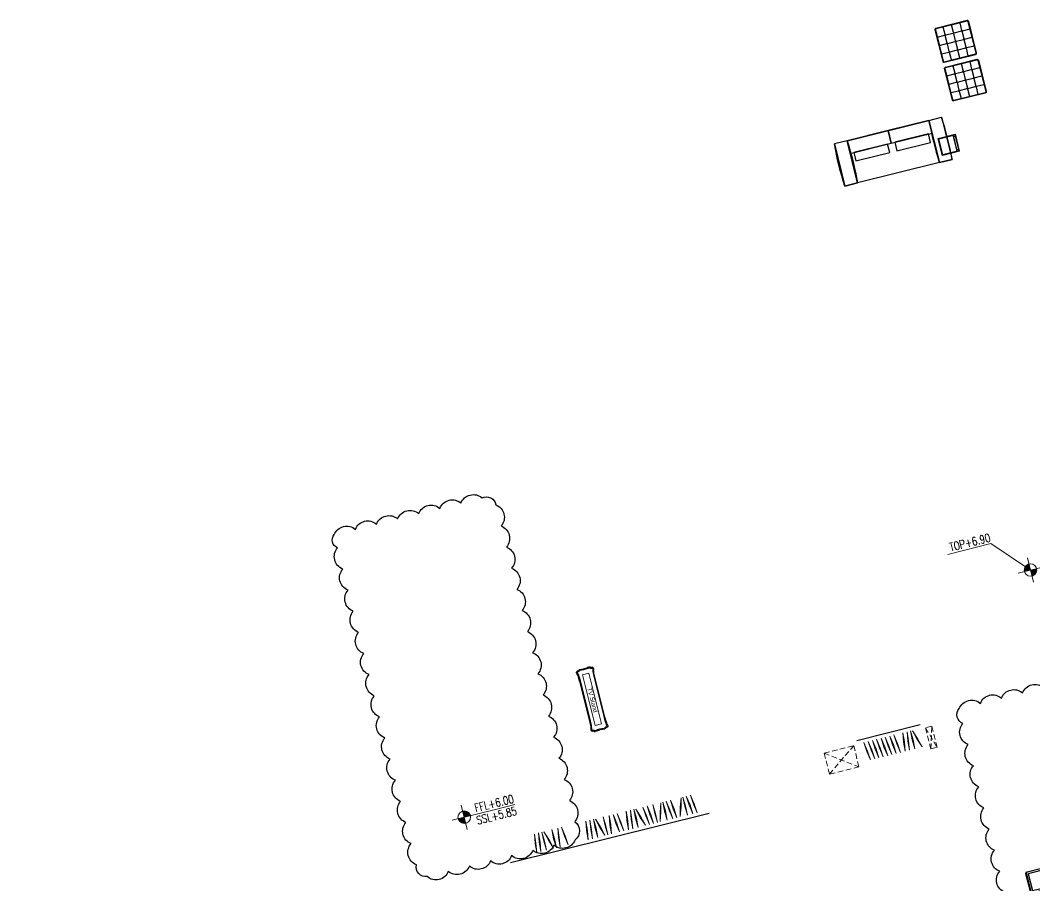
# Model space of a CAD drawing. Header units: inches. Extents: x -12478 to 399182, y -16583 to 525552.
# Drawn here: x 241968 to 265274, y 495213 to 515092 of the extents above; entities that cross this region are included whole.
import ezdxf
from ezdxf.enums import TextEntityAlignment as Align

# ---------------------------------------------------------------- set-up
doc = ezdxf.new("R2010")
doc.units = ezdxf.units.IN
doc.header["$LTSCALE"] = 1000
doc.header["$MEASUREMENT"] = 0
doc.linetypes.add('HIDDEN2', pattern=[0.1875, 0.125, -0.0625])
doc.layers.add('A-CLOUDS', color=1, linetype='Continuous')
doc.layers.add('A-FURN', color=253, linetype='Continuous')
for name, color, linetype, lineweight in [('A-FLOR-LEVL', 4, 'Continuous', 18), ('A-SHAFT', 252, 'HIDDEN2', 18), ('CQ Furniture', 190, 'Continuous', 0)]:
    doc.layers.add(name, color=color, linetype=linetype, lineweight=lineweight)
doc.styles.add('9999-DIM-SPC', font='simplex.shx', dxfattribs={"width": 0.75})
doc.styles.get("Standard").update_dxf_attribs({"font": 'arial.ttf'})
doc.dimstyles.new('0100-D-SPC', dxfattribs={"dimscale": 100, "dimtxt": 2, "dimasz": 2, "dimexe": 1, "dimexo": 2, "dimgap": 1, "dimtad": 1, "dimrnd": 0.05, "dimzin": 1, "dimdsep": 46, "dimtxsty": '9999-DIM-SPC', "dimblk": 'OBLIQUE', "dimcen": 2, "dimdle": 1, "dimclrd": 256, "dimclre": 252, "dimclrt": 256, "dimazin": 2, "dimtfac": 1, "dimtofl": 0, "dimtmove": 0, "dimatfit": 3, "dimfxl": 0.1, "dimtolj": 1, "dimtzin": 0, "dimlwd": 0, "dimlwe": 0, "dimarcsym": 0})

# ---------------------------------------------------------------- blocks, each defined once
blk = doc.blocks.new('_Oblique')
at = {"color": 0, "linetype": 'ByBlock', "lineweight": -2}
blk.add_line((-0.5, -0.5), (0.5, 0.5), dxfattribs=at)
blk = doc.blocks.new('pouf 80x80-flat-1')
at = {"layer": 'A-FURN'}
for p, q in [((-45199, 66988), (-45199, 66808)), ((-44999, 66988), (-44999, 66808)), ((-44999, 66988), (-44999, 66808)), ((-44799, 66988), (-44799, 66808)), ((-45389, 66798), (-45209, 66798)), ((-45199, 66788), (-45199, 66608)), ((-45189, 66798), (-45009, 66798)), ((-44999, 66788), (-44999, 66783)), ((-44999, 66788), (-44999, 66608)), ((-44989, 66798), (-44809, 66798)), ((-44799, 66788), (-44799, 66608)), ((-44789, 66798), (-44609, 66798)), ((-45389, 66598), (-45209, 66598)), ((-45199, 66588), (-45199, 66408)), ((-45189, 66598), (-45009, 66598)), ((-44999, 66588), (-44999, 66408)), ((-44989, 66598), (-44809, 66598)), ((-44799, 66588), (-44799, 66408)), ((-44789, 66598), (-44609, 66598)), ((-45389, 66398), (-45209, 66398)), ((-45199, 66388), (-45199, 66208)), ((-45189, 66398), (-45009, 66398)), ((-44999, 66388), (-44999, 66208)), ((-44989, 66398), (-44809, 66398)), ((-44799, 66388), (-44799, 66208)), ((-44789, 66398), (-44609, 66398))]:
    blk.add_line(p, q, dxfattribs=at)
blk.add_lwpolyline([(-44629, 66998, -0.414214), (-44599, 66968), (-44599, 66228, -0.414214), (-44629, 66198), (-45369, 66198, -0.414214), (-45399, 66228), (-45399, 66968, -0.414214), (-45369, 66998), (-44629, 66998)], format="xyb", dxfattribs=at)
blk.add_lwpolyline([(-44629, 66988, -0.414214), (-44609, 66968), (-44609, 66228, -0.414214), (-44629, 66208), (-45369, 66208, -0.414214), (-45389, 66228), (-45389, 66968, -0.414214), (-45369, 66988)], format="xyb", close=True, dxfattribs=at)
for centre in [(-45199, 66798), (-44999, 66798), (-44799, 66798), (-45199, 66598), (-44999, 66598), (-44799, 66598), (-45199, 66398), (-44999, 66398), (-44799, 66398)]:
    blk.add_circle(centre, 10, dxfattribs=at)
blk = doc.blocks.new('pouf 80x80-flat-2')
at = {"layer": 'A-FURN'}
for p, q in [((-45389, -66398), (-45209, -66398)), ((-45199, -66388), (-45199, -66208)), ((-45199, -66588), (-45199, -66408)), ((-45189, -66398), (-45009, -66398)), ((-44999, -66388), (-44999, -66208)), ((-44999, -66588), (-44999, -66408)), ((-44989, -66398), (-44809, -66398)), ((-44799, -66388), (-44799, -66208)), ((-44799, -66588), (-44799, -66408)), ((-44789, -66398), (-44609, -66398)), ((-45389, -66598), (-45209, -66598)), ((-45199, -66788), (-45199, -66608)), ((-45189, -66598), (-45009, -66598)), ((-44999, -66788), (-44999, -66608)), ((-44989, -66598), (-44809, -66598)), ((-44799, -66788), (-44799, -66608)), ((-44789, -66598), (-44609, -66598)), ((-45389, -66798), (-45209, -66798)), ((-45199, -66988), (-45199, -66808)), ((-45189, -66798), (-45009, -66798)), ((-44999, -66788), (-44999, -66783)), ((-44999, -66988), (-44999, -66808)), ((-44999, -66988), (-44999, -66808)), ((-44989, -66798), (-44809, -66798)), ((-44799, -66988), (-44799, -66808)), ((-44789, -66798), (-44609, -66798))]:
    blk.add_line(p, q, dxfattribs=at)
blk.add_lwpolyline([(-44629, -66998, 0.414214), (-44599, -66968), (-44599, -66228, 0.414214), (-44629, -66198), (-45369, -66198, 0.414214), (-45399, -66228), (-45399, -66968, 0.414214), (-45369, -66998), (-44629, -66998)], format="xyb", dxfattribs=at)
blk.add_lwpolyline([(-44629, -66988, 0.414214), (-44609, -66968), (-44609, -66228, 0.414214), (-44629, -66208), (-45369, -66208, 0.414214), (-45389, -66228), (-45389, -66968, 0.414214), (-45369, -66988)], format="xyb", close=True, dxfattribs=at)
for centre in [(-45199, -66398), (-44999, -66398), (-44799, -66398), (-45199, -66598), (-44999, -66598), (-44799, -66598), (-45199, -66798), (-44999, -66798), (-44799, -66798)]:
    blk.add_circle(centre, 10, dxfattribs=at)
blk = doc.blocks.new('TV stand 150-flat-1')
at = {"layer": 'A-FURN'}
for points in [[(-74837, -68720, 0.029935), (-74841, -68586, 0.059698), (-74853, -68533, -0.267883), (-74846, -68493, -0.326289), (-74805, -68483, 0.10094), (-74803, -68482, -0.217815), (-74772, -68462, -0.095151), (-74757, -68463, 0.01482), (-74655, -68471)], [(-74473, -68720, -0.029935), (-74468, -68586, -0.059698), (-74456, -68533, 0.267883), (-74464, -68493, 0.326289), (-74505, -68483, -0.10094), (-74506, -68482, 0.217815), (-74537, -68462, 0.095151), (-74553, -68463, -0.01482), (-74655, -68471)], [(-74837, -69669, -0.029935), (-74841, -69803, -0.059698), (-74853, -69856, 0.267883), (-74846, -69896, 0.326289), (-74805, -69906, -0.10094), (-74803, -69907, 0.217815), (-74772, -69927, 0.095151), (-74757, -69926, -0.01482), (-74655, -69918)], [(-74473, -69669, 0.029935), (-74468, -69803, 0.059698), (-74456, -69856, -0.267883), (-74464, -69896, -0.326289), (-74505, -69906, 0.10094), (-74506, -69907, -0.217815), (-74537, -69927, -0.095151), (-74553, -69926, 0.01482), (-74655, -69918)]]:
    blk.add_lwpolyline(points, format="xyb", dxfattribs=at)
at = {"layer": 'A-FURN', "lineweight": 0}
for points in [[(-74823, -68720, 0.029864), (-74827, -68585, 0.05978), (-74840, -68528, -0.267883), (-74835, -68502, -0.378661), (-74807, -68498, 0.239205), (-74792, -68489, -0.217815), (-74771, -68476, -0.107122), (-74759, -68477, 0.01589), (-74655, -68485)], [(-74817, -68720, 0.029833), (-74821, -68584, 0.059814), (-74834, -68526, -0.267883), (-74831, -68506, -0.409824), (-74808, -68504, 0.263611), (-74787, -68493, -0.217815), (-74770, -68482, -0.113238), (-74760, -68483, 0.016021), (-74655, -68491)], [(-74487, -68720, -0.029864), (-74482, -68585, -0.05978), (-74470, -68528, 0.267883), (-74474, -68502, 0.378661), (-74503, -68498, -0.239205), (-74518, -68489, 0.217815), (-74539, -68476, 0.107122), (-74551, -68477, -0.01589), (-74655, -68485)], [(-74493, -68720, -0.029833), (-74488, -68584, -0.059814), (-74475, -68526, 0.267883), (-74479, -68506, 0.409824), (-74501, -68504, -0.263611), (-74523, -68493, 0.217815), (-74540, -68482, 0.113238), (-74549, -68483, -0.016021), (-74655, -68491)], [(-74823, -69669, -0.029864), (-74827, -69804, -0.05978), (-74840, -69861, 0.267883), (-74835, -69887, 0.378661), (-74807, -69891, -0.239205), (-74792, -69900, 0.217815), (-74771, -69913, 0.107122), (-74759, -69912, -0.01589), (-74655, -69904)], [(-74817, -69669, -0.029833), (-74821, -69805, -0.059814), (-74834, -69863, 0.267883), (-74831, -69883, 0.409824), (-74808, -69885, -0.263611), (-74787, -69896, 0.217815), (-74770, -69907, 0.113238), (-74760, -69906, -0.016021), (-74655, -69898)], [(-74493, -69669, 0.029833), (-74488, -69805, 0.059814), (-74475, -69863, -0.267883), (-74479, -69883, -0.409824), (-74501, -69885, 0.263611), (-74523, -69896, -0.217815), (-74540, -69907, -0.113238), (-74549, -69906, 0.016021), (-74655, -69898)], [(-74487, -69669, 0.029864), (-74482, -69804, 0.05978), (-74470, -69861, -0.267883), (-74474, -69887, -0.378661), (-74503, -69891, 0.239205), (-74518, -69900, -0.217815), (-74539, -69913, -0.107122), (-74551, -69912, 0.01589), (-74655, -69904)]]:
    blk.add_lwpolyline(points, format="xyb", dxfattribs=at)
for points in [[(-74837, -68720), (-74837, -69669)], [(-74823, -68720), (-74823, -69669)], [(-74817, -68720), (-74817, -69669)], [(-74734, -68595), (-74584, -68595), (-74584, -69795), (-74734, -69795), (-74734, -68595)], [(-74493, -68720), (-74493, -69669)], [(-74487, -68720), (-74487, -69669)], [(-74473, -68720), (-74473, -69669)]]:
    blk.add_lwpolyline(points, dxfattribs=at)
at = {"layer": 'A-FURN', "lineweight": 0, "insert": (-74704, -68850), "char_height": 100, "width": 728.22, "attachment_point": 7, "rotation": 270}
blk.add_mtext('\\pxqc;TV Stand', dxfattribs=at)
blk = doc.blocks.new('leather sofa 254x100-flat-1')
at = {"layer": 'A-FURN'}
for points in [[(92928, -64833), (92628, -64833), (92628, -65833), (92928, -65833), (92928, -64833, -0.009453), (92928, -64833, -0.034953), (92928, -65833), (92628, -65833, -0.034918), (92628, -64833, -1.22749)], [(94868, -64833), (95168, -64833), (95168, -65833), (94868, -65833), (94868, -64833, 0.009453), (94868, -64833, 0.034953), (94868, -65833), (95168, -65833, 0.034918), (95168, -64833, 1.22749)]]:
    blk.add_lwpolyline(points, format="xyb", dxfattribs=at)
blk.add_lwpolyline([(92928, -65833), (92928, -64833), (94868, -64833), (94868, -65833)], close=True, dxfattribs=at)
for points in [[(92928, -64833), (92928, -65133), (93898, -65133), (93898, -64833), (92928, -64833)], [(93898, -64833), (93898, -65133), (94868, -65133), (94868, -64833), (93898, -64833)], [(93013, -65133), (93013, -65333), (93813, -65333), (93813, -65133), (93013, -65133)], [(93983, -65133), (93983, -65333), (94783, -65333), (94783, -65133), (93983, -65133)]]:
    blk.add_lwpolyline(points, dxfattribs=at)
blk = doc.blocks.new('sofa side3-flat-1')
at = {"layer": 'A-FURN'}
for points in [[(-47237, 160357), (-47237, 159957), (-47637, 159957), (-47637, 160357), (-47237, 160357)], [(-47247, 160347), (-47247, 159967), (-47287, 159967), (-47287, 160347), (-47247, 160347), (-47247, 160307), (-47287, 160307), (-47287, 160007), (-47247, 160007)]]:
    blk.add_lwpolyline(points, dxfattribs=at)
blk.add_lwpolyline([(-47247, 160347), (-47247, 159967), (-47627, 159967), (-47627, 160347)], close=True, dxfattribs=at)
blk = doc.blocks.new('side table 70x50-flat-3')
at = {"layer": 'A-FURN', "ltscale": 5}
for points in [[(52364, -65562), (52054, -65562, -0.414214), (52014, -65522), (52014, -65102, -0.414214), (52054, -65062), (52364, -65062), (52674, -65062, -0.414214), (52714, -65102), (52714, -65522, -0.414214), (52674, -65562)], [(52364, -65552), (52674, -65552, 0.414214), (52704, -65522), (52704, -65102, 0.414214), (52674, -65072), (52364, -65072), (52054, -65072, 0.414214), (52024, -65102), (52024, -65522, 0.414214), (52054, -65552)]]:
    blk.add_lwpolyline(points, format="xyb", close=True, dxfattribs=at)
blk.add_lwpolyline([(52364, -65512), (52664, -65512), (52664, -65112), (52364, -65112), (52064, -65112), (52064, -65512)], close=True, dxfattribs=at)
blk = doc.blocks.new('*U6')
for p, q in [((0, -3), (0, 3)), ((-3, 0), (3, 0))]:
    blk.add_line(p, q)
at = {"color": 252, "const_width": 1.5}
for points in [[(-0.75, 0, -0.414214), (0, 0.75, -1)], [(0, -0.75, 0.414214), (0.75, 0, 1)]]:
    blk.add_lwpolyline(points, format="xyb", dxfattribs=at)
blk.add_circle((0, 0), 1.5)
at = {"insert": (-113.12, 100), "char_height": 200, "attachment_point": 3, "style": '9999-DIM-SPC'}
blk.add_mtext('\\A1;', dxfattribs=at)
at = {"style": '9999-DIM-SPC', "width": 0.75}
blk.add_attdef('0000.00', text='', height=2, dxfattribs=at).set_placement((-3.66, 0.5), align=Align.RIGHT)
blk.add_attdef('X.X.X', text='', height=2, dxfattribs=at).set_placement((-9.01, -0.5), align=Align.TOP_RIGHT)
blk.add_leader([(0, 0), (-7.67, 0), (-12.51, 0)], dimstyle='0100-D-SPC', override={"dimgap": 1, "dimtad": 0, "dimldrblk": 'None'})
blk = doc.blocks.new('*U52')
for p, q in [((0, -3), (0, 3)), ((3, 0), (-3, 0))]:
    blk.add_line(p, q)
at = {"color": 252, "const_width": 1.5}
for points in [[(0, -0.75, -0.414214), (-0.75, 0, -1)], [(0.75, 0, 0.414214), (0, 0.75, 1)]]:
    blk.add_lwpolyline(points, format="xyb", dxfattribs=at)
blk.add_circle((0, 0), 1.5)
at = {"insert": (113.12, 100), "char_height": 200, "attachment_point": 1, "style": '9999-DIM-SPC'}
blk.add_mtext('\\A1;', dxfattribs=at)
at = {"style": '9999-DIM-SPC', "width": 0.75}
blk.add_attdef('0000.00', text='', height=2, dxfattribs=at).set_placement((18.28, -7.31), align=Align.RIGHT)
blk.add_attdef('X.X.X', text='', height=2, dxfattribs=at).set_placement((18.28, -8.31), align=Align.TOP_RIGHT)
blk.add_leader([(0, 0), (7.67, -7.81), (18.28, -7.81)], dimstyle='0100-D-SPC', override={"dimgap": 1, "dimtad": 0, "dimldrblk": 'None'})
blk = doc.blocks.new('*U53')
for p, q in [((0, -3), (0, 3)), ((3, 0), (-3, 0))]:
    blk.add_line(p, q)
at = {"color": 252, "const_width": 1.5}
for points in [[(0, -0.75, -0.414214), (-0.75, 0, -1)], [(0.75, 0, 0.414214), (0, 0.75, 1)]]:
    blk.add_lwpolyline(points, format="xyb", dxfattribs=at)
blk.add_circle((0, 0), 1.5)
at = {"insert": (113.12, 100), "char_height": 200, "attachment_point": 1, "style": '9999-DIM-SPC'}
blk.add_mtext('\\A1;', dxfattribs=at)
at = {"style": '9999-DIM-SPC', "width": 0.75}
blk.add_attdef('0000.00', text='', height=2, dxfattribs=at).set_placement((18.28, 8.92), align=Align.RIGHT)
blk.add_attdef('X.X.X', text='', height=2, dxfattribs=at).set_placement((18.28, 7.92), align=Align.TOP_RIGHT)
blk.add_leader([(0, 0), (7.67, 8.42), (18.28, 8.42)], dimstyle='0100-D-SPC', override={"dimgap": 1, "dimtad": 0, "dimldrblk": 'None'})

msp = doc.modelspace()

# ---------------------------------------------------------------- linework, layer by layer
at = {"layer": 'A-CLOUDS', "color": 12, "true_color": 0xe00000}
msp.add_lwpolyline([(249181, 503276.9, -0.5205671), (249666.2, 503397.6, -0.5205671), (250151.4, 503518.3, -0.5205671), (250636.6, 503639, -0.5205671), (251121.8, 503759.7, -0.5205671), (251607, 503880.5, -0.5205671), (252092.2, 504001.2, -0.5205671), (252577.4, 504121.9, -0.5205671), (252893.7, 503961.7, -0.5205671), (253014.4, 503476.5, -0.5205671), (253135.1, 502991.3, -0.5205671), (253255.8, 502506.1, -0.5205671), (253376.5, 502020.9, -0.5205671), (253497.3, 501535.7, -0.5205671), (253618, 501050.5, -0.5205671), (253738.7, 500565.3, -0.5205671), (253859.4, 500080.1, -0.5205671), (253980.1, 499594.9, -0.5205671), (254100.9, 499109.7, -0.5205671), (254221.6, 498624.5, -0.5205671), (254342.3, 498139.2, -0.5205671), (254463, 497654, -0.5205671), (254583.7, 497168.8, -0.5205671), (254704.5, 496683.6, -0.5205671), (254712.1, 496266.5, -0.5205671), (254226.8, 496145.7, -0.5205671), (253741.6, 496025, -0.5205671), (253256.4, 495904.3, -0.5205671), (252771.2, 495783.6, -0.5205671), (252286, 495662.9, -0.5205671), (251800.8, 495542.1, -0.5205671), (251315.6, 495421.4, -0.5205671), (251067.4, 495694.7, -0.5205671), (250946.7, 496179.9, -0.5205671), (250826, 496665.1, -0.5205671), (250705.2, 497150.3, -0.5205671), (250584.5, 497635.5, -0.5205671), (250463.8, 498120.7, -0.5205671), (250343.1, 498606, -0.5205671), (250222.4, 499091.2, -0.5205671), (250101.6, 499576.4, -0.5205671), (249980.9, 500061.6, -0.5205671), (249860.2, 500546.8, -0.5205671), (249739.5, 501032, -0.5205671), (249618.8, 501517.2, -0.5205671), (249498, 502002.4, -0.5205671), (249377.3, 502487.6, -0.5205671), (249256.6, 502972.8, -0.5205671)], format="xyb", close=True, dxfattribs=at)
msp.add_lwpolyline([(265435.3, 491662.2, -0.5205671), (265314.6, 492147.4, -0.5205671), (265193.8, 492632.7, -0.5205671), (265073.1, 493117.9, -0.5205671), (264952.4, 493603.1, -0.5205671), (264831.7, 494088.3, -0.5205671), (264711, 494573.5, -0.5205671), (264590.3, 495058.7, -0.5205671), (264469.5, 495543.9, -0.5205671), (264348.8, 496029.1, -0.5205671), (264228.1, 496514.3, -0.5205671), (264107.4, 496999.5, -0.5205671), (263986.7, 497484.7, -0.5205671), (263865.9, 497969.9, -0.5205671), (263745.2, 498455.1, -0.5205671), (263624.5, 498940.4, -0.5205671), (263540, 499280.1, -0.5205671), (264025.2, 499400.9, -0.5205671), (264510.4, 499521.6, -0.5205671), (264995.6, 499642.3, -0.5205671), (265480.8, 499763, -0.5205671)], format="xyb", dxfattribs=at)
at = {"layer": 'A-FURN', "color": 1}
for p, q in [((261188.1, 498550.3, 0), (262643.7, 498912.4, 0)), ((253229.7, 495745.8, 0), (257790.7, 496880.6, 0))]:
    msp.add_line(p, q, dxfattribs=at)
at = {"layer": 'A-FURN', "lineweight": 0, "elevation": 0}
for points in [[(262521.9, 498354.5), (262480.4, 498565.5), (262419.5, 498771.9), (262461, 498560.9)], [(262684.9, 498404.8), (262583.8, 498594.6), (262465.4, 498774.3), (262566.5, 498584.5)], [(261597.8, 498125.8), (261512.8, 498323.4), (261446.6, 498528.1), (261531.5, 498330.6)], [(261695.3, 498150.1), (261610.4, 498347.6), (261544.1, 498552.4), (261629, 498354.8)], [(261791.4, 498174), (261706.5, 498371.5), (261640.2, 498576.3), (261725.1, 498378.7)], [(261895.5, 498199.9), (261810.5, 498397.4), (261744.3, 498602.2), (261829.2, 498404.6)], [(261991.6, 498223.8), (261906.7, 498421.3), (261840.4, 498626.1), (261925.3, 498428.5)], [(262093.5, 498249.1), (262008.5, 498446.7), (261942.3, 498651.5), (262027.2, 498453.9)], [(262189.6, 498273), (262104.6, 498470.6), (262038.4, 498675.4), (262123.3, 498477.8)], [(262299.2, 498300.3), (262281.7, 498514.7), (262244.3, 498726.6), (262261.8, 498512.3)], [(262395.4, 498324.2), (262377.8, 498538.6), (262340.4, 498750.5), (262357.9, 498536.2)], [(261501.6, 498101.9), (261416.7, 498299.5), (261350.5, 498504.2), (261435.4, 498306.7)], [(256832.6, 496718.9), (256770.4, 496924.7), (256727.5, 497135.6), (256789.7, 496929.8)], [(256958.6, 496751.5), (256873.7, 496949), (256807.4, 497153.8), (256892.3, 496956.2)], [(257054.7, 496775.4), (256969.8, 496972.9), (256903.5, 497177.7), (256988.4, 496980.1)], [(257127.4, 496802), (257127.7, 497017), (257148.1, 497231.3), (257147.7, 497016.2)], [(257294.9, 496833.9), (257232.7, 497039.7), (257189.8, 497250.6), (257252, 497044.8)], [(257420.9, 496866.5), (257336, 497064), (257269.7, 497268.8), (257354.6, 497071.2)], [(257517, 496890.4), (257432.1, 497088), (257365.8, 497292.7), (257450.7, 497095.2)], [(255942.5, 496498.7), (255925, 496713), (255887.5, 496924.9), (255905.1, 496710.6)], [(256038.6, 496522.6), (256021.1, 496736.9), (255983.6, 496948.8), (256001.2, 496734.5)], [(256165.2, 496552.8), (256123.7, 496763.8), (256062.8, 496970.2), (256104.3, 496759.2)], [(256328.1, 496603.1), (256227.1, 496792.9), (256108.7, 496972.7), (256209.8, 496782.9)], [(256424.5, 496618.6), (256339.6, 496816.1), (256273.3, 497020.9), (256358.2, 496823.3)], [(256518.8, 496642), (256433.9, 496839.6), (256367.6, 497044.4), (256452.6, 496846.8)], [(256605.4, 496662.4), (256543.9, 496868.4), (256501.7, 497079.5), (256563.3, 496873.4)], [(256665.1, 496686.9), (256665.4, 496902), (256685.8, 497116.2), (256685.4, 496901.2)], [(255015.5, 496268), (254997.9, 496482.3), (254960.5, 496694.3), (254978.1, 496479.9)], [(255111.6, 496291.9), (255094, 496506.2), (255056.6, 496718.2), (255074.2, 496503.9)], [(255238.2, 496322.2), (255196.7, 496533.2), (255135.7, 496739.6), (255177.2, 496528.6)], [(255401.1, 496372.5), (255300, 496562.3), (255181.7, 496742), (255282.7, 496552.2)], [(255465.3, 496378.7), (255423.1, 496589.6), (255361.5, 496795.8), (255403.7, 496584.9)], [(255551.4, 496401.3), (255533.8, 496615.7), (255496.4, 496827.6), (255513.9, 496613.3)], [(255736.7, 496447.5), (255651.8, 496645), (255585.6, 496849.8), (255670.5, 496652.2)], [(255832.8, 496471.4), (255747.9, 496668.9), (255681.7, 496873.7), (255766.6, 496676.1)], [(253929.5, 495997.8), (253912, 496212.2), (253874.6, 496424.1), (253892.1, 496209.8)], [(254056.1, 496028.1), (254014.6, 496239.1), (253953.7, 496445.5), (253995.2, 496234.5)], [(254219, 496078.4), (254118, 496268.2), (253999.6, 496447.9), (254100.7, 496258.1)], [(254283.3, 496084.6), (254241.1, 496295.5), (254179.4, 496501.7), (254221.6, 496290.8)], [(254369.3, 496107.3), (254351.8, 496321.6), (254314.3, 496533.5), (254331.9, 496319.2)], [(254554.7, 496153.4), (254469.8, 496350.9), (254403.5, 496555.7), (254488.4, 496358.1)], [(253833.4, 495973.9), (253815.9, 496188.2), (253778.4, 496400.2), (253796, 496185.9)]]:
    msp.add_lwpolyline(points, close=True, dxfattribs=at)
at = {"layer": 'A-SHAFT'}
for p, q in [((262764.9, 498839.5), (263031.2, 498390.5)), ((262885.6, 498354.3), (262910.5, 498875.7)), ((260556.6, 497774.9, 0), (261115.2, 498429.1, 0)), ((260435.9, 498260.1, 0), (261235.9, 497943.9, 0))]:
    msp.add_line(p, q, dxfattribs=at)
msp.add_lwpolyline([(262885.6, 498354.3), (263031.2, 498390.5), (262910.5, 498875.7), (262764.9, 498839.5)], close=True, dxfattribs=at)
at = {"layer": 'A-SHAFT', "elevation": 0}
msp.add_lwpolyline([(260435.9, 498260.1), (261115.2, 498429.1), (261235.9, 497943.9), (260556.6, 497774.9)], close=True, dxfattribs=at)

# ---------------------------------------------------------------- block references
at = {"layer": 'A-FLOR-LEVL'}
ref = msp.add_blockref('*U53', (265176.9, 502464.1, 0), dxfattribs=dict(at, xscale=-95.99999999999979, yscale=95.99999999999973, zscale=95.99999999999974, rotation=13.97142193979294))
ref.add_attrib('0000.00', 'TOP+6.90', dxfattribs={"layer": '0', "height": 192, "rotation": 13.97142, "style": '9999-DIM-SPC', "width": 0.75}).set_placement((264272.3, 503121.8, 0), align=Align.RIGHT)
ref = msp.add_blockref('*U6', (266612.8, 499967.8, 0), dxfattribs=dict(at, xscale=-95.99999999999979, yscale=95.99999999999973, zscale=95.99999999999974, rotation=13.97142193979294))
ref.add_attrib('0000.00', 'FFL+6.00', dxfattribs={"layer": '0', "height": 192, "rotation": 13.97142, "style": '9999-DIM-SPC', "width": 0.75}).set_placement((267767.1, 500304.5, 0), align=Align.RIGHT)
ref.add_attrib('X.X.X', 'SSL+5.90', dxfattribs={"layer": '0', "height": 192, "rotation": 13.97142, "style": '9999-DIM-SPC', "width": 0.75}).set_placement((267790.3, 500211.3, 0), align=Align.TOP_RIGHT)
ref = msp.add_blockref('*U6', (252167.4, 496786.6, 0), dxfattribs=dict(at, xscale=-95.99999999999979, yscale=95.99999999999973, zscale=95.99999999999974, rotation=13.97142193979294))
ref.add_attrib('0000.00', 'FFL+6.00', dxfattribs={"layer": '0', "height": 192, "rotation": 13.97142, "style": '9999-DIM-SPC', "width": 0.75}).set_placement((253321.7, 497123.2, 0), align=Align.RIGHT)
ref.add_attrib('X.X.X', 'SSL+5.85', dxfattribs={"layer": '0', "height": 192, "rotation": 13.97142, "style": '9999-DIM-SPC', "width": 0.75}).set_placement((253344.9, 497030.1, 0), align=Align.TOP_RIGHT)
ref = msp.add_blockref('*U6', (253552.2, 488281.4, 0), dxfattribs=dict(at, xscale=-95.99999999999979, yscale=95.99999999999973, zscale=95.99999999999974, rotation=13.97142193979294))
ref.add_attrib('0000.00', 'FFL+6.00', dxfattribs={"layer": '0', "height": 192, "rotation": 13.97142, "style": '9999-DIM-SPC', "width": 0.75}).set_placement((254706.5, 488618.1, 0), align=Align.RIGHT)
ref.add_attrib('X.X.X', 'SSL+5.85', dxfattribs={"layer": '0', "height": 192, "rotation": 13.97142, "style": '9999-DIM-SPC', "width": 0.75}).set_placement((254729.6, 488524.9, 0), align=Align.TOP_RIGHT)
ref = msp.add_blockref('*U52', (254824, 487006.3, 0), dxfattribs=dict(at, xscale=-95.99999999999979, yscale=95.99999999999973, zscale=95.99999999999974, rotation=13.97142193979294))
ref.add_attrib('0000.00', 'TOP+6.90', dxfattribs={"layer": '0', "height": 192, "rotation": 13.97142, "style": '9999-DIM-SPC', "width": 0.75}).set_placement((254295.6, 486152.1, 0), align=Align.RIGHT)
at = {"layer": 'A-FURN', "rotation": 13.97142328298572}
for name, p in [('TV stand 150-flat-1', (310848.1, 584667.9, 0)), ('side table 70x50-flat-3', (198879.4, 546104.7, 0))]:
    msp.add_blockref(name, p, dxfattribs=at)
at = {"layer": 'CQ Furniture', "rotation": 13.97142328298572}
for name, p in [('pouf 80x80-flat-2', (291048.1, 590099.6, 0)), ('pouf 80x80-flat-1', (323427.7, 459955.4, 0)), ('leather sofa 254x100-flat-1', (155130.2, 552804, 0)), ('sofa side3-flat-1', (348000.5, 368266, 0))]:
    msp.add_blockref(name, p, dxfattribs=at)

doc.saveas('drawing.dxf')
